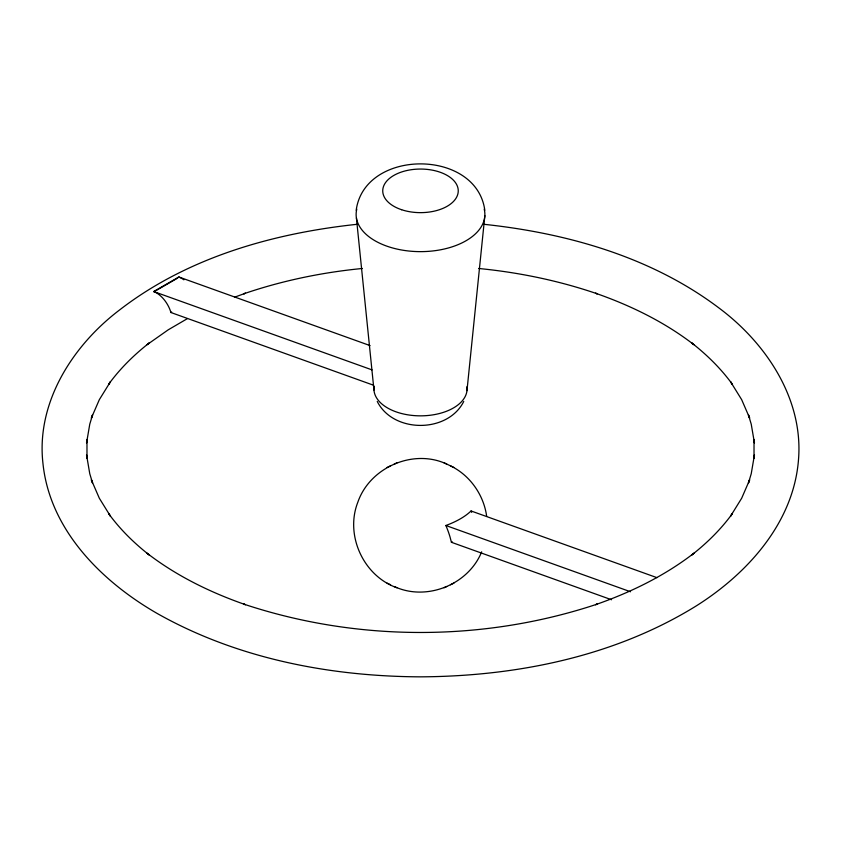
<?xml version="1.0" encoding="UTF-8"?>
<svg xmlns="http://www.w3.org/2000/svg" width="841" height="841" viewBox="0 0 841 841"><rect width="100%" height="100%" fill="white"/><g stroke="black" fill="none" stroke-linecap="round" stroke-linejoin="round"><path stroke-width="1.26" d="M356.185 210.303C364.479 148.415 476.521 148.415 484.815 210.303M466.976 390.634L484.847 215.632M481.662 551.833C468.437 584.695 426.429 601.599 394.261 586.524M463.748 401.441C447.822 433.399 393.178 433.399 377.252 401.441M178.197 277.393L177.567 277.961A27.553 12.678 -8.5 0 1 176.316 278.855L157.067 289.966A29.54 13.582 -8.5 0 1 155.68 290.629L154.387 291.144M446.739 464.064C413.267 448.327 369.746 467.428 357.814 502.266C344.852 535.297 363.449 575.98 396.963 587.785M372.027 369.882L153.703 291.543L156.363 292.815A22.308 12.878 60 0 1 170.944 312.526L171.69 312.053M153.703 291.543L178.891 276.994L370.072 345.598M187.469 318.592L168.242 329.809L147.049 344.715L149.278 342.918C133.971 354.923 119.958 368.673 108.531 384.442L110.423 381.761L99.333 399.664L91.333 418.103L92.573 414.844L89.766 424.179L86.549 443.028L86.98 439.496L86.98 458.419L86.549 454.876L89.766 473.735L92.573 483.07L91.333 479.801L99.333 498.25L110.423 516.153L108.531 513.462C119.958 529.241 133.971 542.992 149.278 554.997L147.049 553.189C176.536 575.959 210.408 592.453 245.477 604.69L243.743 604.101C357.383 641.925 483.617 641.925 597.257 604.101L595.523 604.69C630.592 592.453 664.464 575.959 693.951 553.189L691.722 554.997C707.029 542.992 721.042 529.241 732.469 513.462L730.577 516.153L741.667 498.25L749.667 479.801L748.427 483.07L751.234 473.735L754.451 454.876L754.02 458.419L754.02 439.496L754.451 443.028L751.234 424.179L748.427 414.844L749.667 418.103L741.667 399.664L730.577 381.761L732.469 384.442C721.042 368.673 707.029 354.923 691.722 342.918L693.951 344.715C664.464 321.945 630.592 305.451 595.523 293.215L597.257 293.803C558.908 280.673 518.95 272.4 478.624 268.479M387.112 467.459L390.539 465.851M450.461 584.747L453.888 583.139M394.261 464.064L396.963 462.802M444.037 587.785L446.739 586.524M234.891 297.083L245.477 293.215L243.743 293.803C282.092 280.673 322.05 272.4 362.376 268.479M357.509 224.253C273.199 233.199 187.459 257.42 119.538 309.993C72.725 345.451 36.047 402.513 42.933 463.212C49.682 530.03 101.866 581.741 157.509 613.646C237.183 658.545 329.725 676.427 420.5 676.847C516.038 676.301 614.035 656.768 696.085 606.014C747.481 573.688 793.62 522.713 798.498 459.68C803.491 399.044 766.162 343.202 719.234 308.184C651.523 256.957 566.918 233.052 483.491 224.253M170.944 312.526L373.236 385.115M611.554 599.749L451.417 542.287L450.072 537.126A64.368 37.162 60 0 0 445.867 525.499A61.971 28.499 -8.5 0 0 471.055 510.96L656.958 577.662M445.867 525.499L630.54 591.759M178.891 276.994L181.54 278.276A22.308 12.878 60 0 1 183.864 279.811M450.461 465.851C469.93 475.186 483.722 494.865 486.645 516.195M387.112 583.139L390.539 584.747M444.037 462.802L453.888 467.459M356.416 217.966L373.972 390.066M466.902 386.744A46.56 26.88 0 0 1 420.016 415.843A46.56 26.88 0 0 1 374.182 386.187M484.216 209.178A64.379 37.162 0 0 1 420.5 251.638A64.379 37.162 0 0 1 356.784 209.178M471.055 510.96A64.368 37.162 60 0 1 471.654 512.358M452.395 541.919A66.407 30.539 -8.5 0 1 451.417 542.287M401.62 209.724A37.75 21.792 0 0 0 458.25 190.844A37.75 21.792 0 0 0 401.62 171.974A37.75 21.792 0 0 0 401.62 209.724"/></g></svg>
